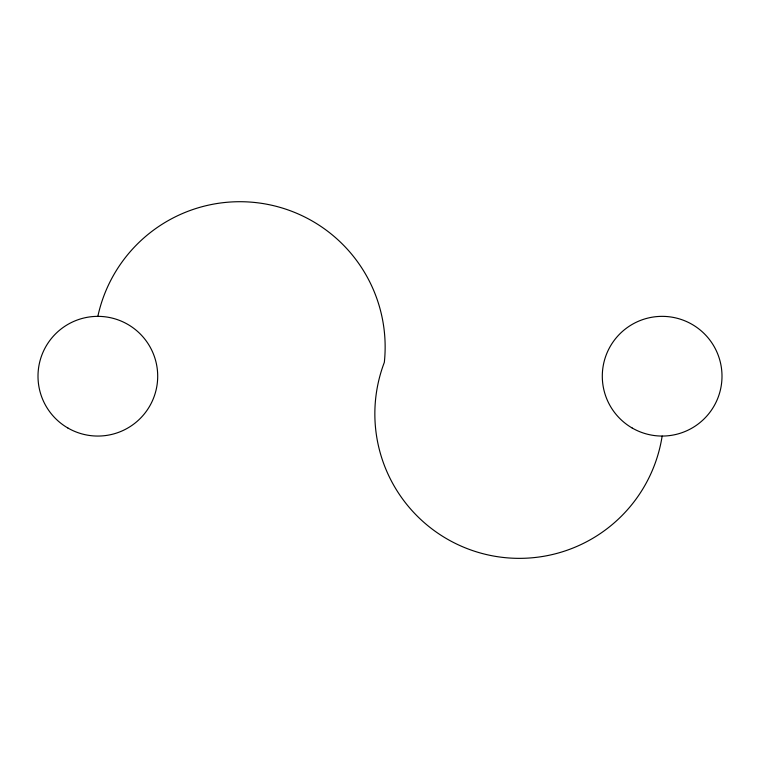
<?xml version="1.0" encoding="UTF-8"?>
<svg xmlns="http://www.w3.org/2000/svg" width="760" height="760" viewBox="0 0 760 760"><rect width="100%" height="100%" fill="white"/><g stroke="black" fill="none" stroke-linecap="round" stroke-linejoin="round"><path stroke-width="1.14" d="M662.15 436.059A144.505 144.505 0 0 1 482.315 553.527A144.505 144.505 0 0 1 384.332 362.368A145.284 145.284 0 0 0 262.903 203.547A145.284 145.284 0 0 0 97.85 316.359M632.225 428.041A59.85 59.85 0 0 0 722 376.209A59.85 59.85 0 0 0 632.225 324.377A59.85 59.85 0 0 0 632.225 428.041M67.925 428.041A59.85 59.85 0 0 0 157.7 376.209A59.85 59.85 0 0 0 67.925 324.377A59.85 59.85 0 0 0 67.925 428.041"/></g></svg>
